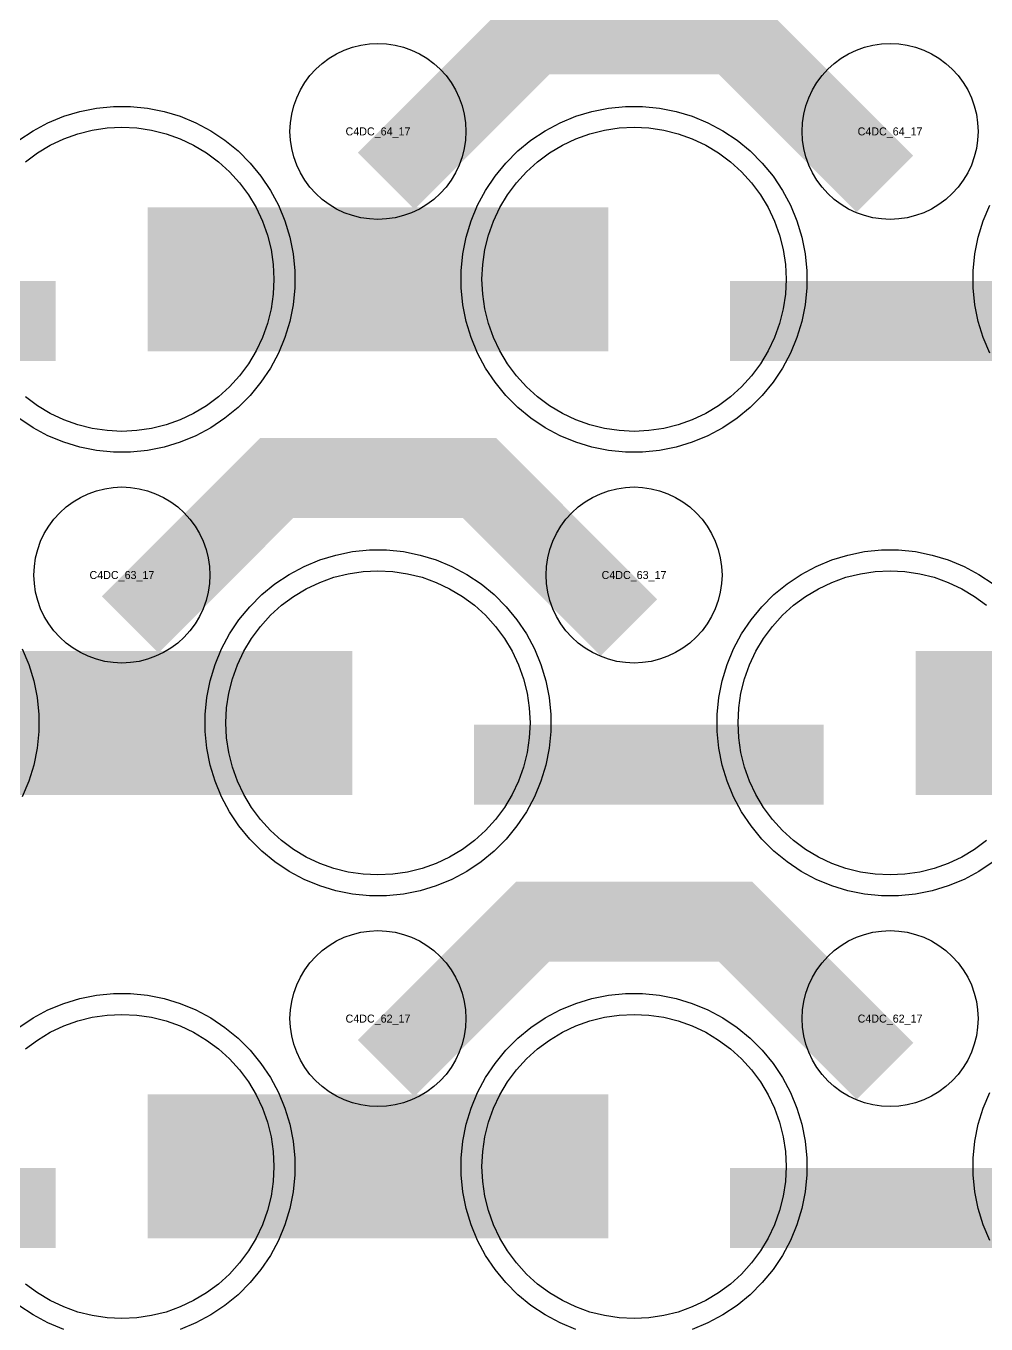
# Model space of a CAD drawing. Extents: x -11880 to 11880, y -14992 to 14992.
# Drawn here: x -6590 to -6290, y -6297.8 to -5892.3 of the extents above; entities that cross this region are included whole.
import ezdxf
from ezdxf.enums import TextEntityAlignment as Align

# ---------------------------------------------------------------- set-up
doc = ezdxf.new("R2010")
doc.units = 0
doc.header["$MEASUREMENT"] = 0
for name, color, linetype in [('GDS_775_DT_237', 138, 'CONTINUOUS'), ('RDL1_FS', 34, 'CONTINUOUS'), ('RDL_BS', 160, 'CONTINUOUS')]:
    doc.layers.add(name, color=color, linetype=linetype)

msp = doc.modelspace()

# ---------------------------------------------------------------- linework, layer by layer
at = {"layer": 'RDL1_FS', "color": 240, "true_color": 0xed1f24}
for points in [[(-6590.14, -5934.741), (-6586.395, -5931.963), (-6582.395, -5929.565), (-6578.181, -5927.573), (-6573.791, -5926.001), (-6569.268, -5924.869), (-6564.657, -5924.185), (-6560, -5923.956), (-6555.343, -5924.185), (-6550.732, -5924.869), (-6546.209, -5926.001), (-6541.819, -5927.573), (-6537.605, -5929.565), (-6533.605, -5931.963), (-6529.86, -5934.741), (-6526.406, -5937.871), (-6523.276, -5941.325), (-6520.498, -5945.07), (-6518.1, -5949.07), (-6516.108, -5953.284), (-6514.536, -5957.674), (-6513.404, -5962.197), (-6512.72, -5966.808), (-6512.491, -5971.465), (-6512.72, -5976.122), (-6513.404, -5980.733), (-6514.536, -5985.256), (-6516.108, -5989.646), (-6518.1, -5993.86), (-6520.498, -5997.86), (-6523.276, -6001.605), (-6526.406, -6005.059), (-6529.86, -6008.189), (-6533.605, -6010.967), (-6537.605, -6013.365), (-6541.819, -6015.357), (-6546.209, -6016.929), (-6550.732, -6018.061), (-6555.343, -6018.745), (-6560, -6018.974), (-6564.657, -6018.745), (-6569.268, -6018.061), (-6573.791, -6016.929), (-6578.181, -6015.357), (-6582.395, -6013.365), (-6586.395, -6010.967), (-6590.14, -6008.189)], [(-6289.86, -6146.754), (-6293.605, -6149.532), (-6297.605, -6151.93), (-6301.819, -6153.922), (-6306.209, -6155.494), (-6310.732, -6156.626), (-6315.343, -6157.31), (-6320, -6157.539), (-6324.657, -6157.31), (-6329.268, -6156.626), (-6333.791, -6155.494), (-6338.181, -6153.922), (-6342.395, -6151.93), (-6346.395, -6149.532), (-6350.14, -6146.754), (-6353.594, -6143.624), (-6356.724, -6140.17), (-6359.502, -6136.425), (-6361.9, -6132.425), (-6363.892, -6128.211), (-6365.464, -6123.821), (-6366.596, -6119.298), (-6367.28, -6114.687), (-6367.509, -6110.03), (-6367.28, -6105.373), (-6366.596, -6100.762), (-6365.464, -6096.239), (-6363.892, -6091.849), (-6361.9, -6087.635), (-6359.502, -6083.635), (-6356.724, -6079.89), (-6353.594, -6076.436), (-6350.14, -6073.306), (-6346.395, -6070.528), (-6342.395, -6068.13), (-6338.181, -6066.138), (-6333.791, -6064.566), (-6329.268, -6063.434), (-6324.657, -6062.75), (-6320, -6062.521), (-6315.343, -6062.75), (-6310.732, -6063.434), (-6306.209, -6064.566), (-6301.819, -6066.138), (-6297.605, -6068.13), (-6293.605, -6070.528), (-6289.86, -6073.306)]]:
    msp.add_lwpolyline(points, dxfattribs=at)
for points in [[(-6400, -6018.974), (-6404.657, -6018.745), (-6409.268, -6018.061), (-6413.791, -6016.929), (-6418.181, -6015.357), (-6422.395, -6013.365), (-6426.395, -6010.967), (-6430.14, -6008.189), (-6433.594, -6005.059), (-6436.724, -6001.605), (-6439.502, -5997.86), (-6441.9, -5993.86), (-6443.892, -5989.646), (-6445.464, -5985.256), (-6446.596, -5980.733), (-6447.28, -5976.122), (-6447.509, -5971.465), (-6447.28, -5966.808), (-6446.596, -5962.197), (-6445.464, -5957.674), (-6443.892, -5953.284), (-6441.9, -5949.07), (-6439.502, -5945.07), (-6436.724, -5941.325), (-6433.594, -5937.871), (-6430.14, -5934.741), (-6426.395, -5931.963), (-6422.395, -5929.565), (-6418.181, -5927.573), (-6413.791, -5926.001), (-6409.268, -5924.869), (-6404.657, -5924.185), (-6400, -5923.956), (-6395.343, -5924.185), (-6390.732, -5924.869), (-6386.209, -5926.001), (-6381.819, -5927.573), (-6377.605, -5929.565), (-6373.605, -5931.963), (-6369.86, -5934.741), (-6366.406, -5937.871), (-6363.276, -5941.325), (-6360.498, -5945.07), (-6358.1, -5949.07), (-6356.108, -5953.284), (-6354.536, -5957.674), (-6353.404, -5962.197), (-6352.72, -5966.808), (-6352.491, -5971.465), (-6352.72, -5976.122), (-6353.404, -5980.733), (-6354.536, -5985.256), (-6356.108, -5989.646), (-6358.1, -5993.86), (-6360.498, -5997.86), (-6363.276, -6001.605), (-6366.406, -6005.059), (-6369.86, -6008.189), (-6373.605, -6010.967), (-6377.605, -6013.365), (-6381.819, -6015.357), (-6386.209, -6016.929), (-6390.732, -6018.061), (-6395.343, -6018.745)], [(-6480, -6157.539), (-6484.657, -6157.31), (-6489.268, -6156.626), (-6493.791, -6155.494), (-6498.181, -6153.922), (-6502.395, -6151.93), (-6506.395, -6149.532), (-6510.14, -6146.754), (-6513.594, -6143.624), (-6516.724, -6140.17), (-6519.502, -6136.425), (-6521.9, -6132.425), (-6523.892, -6128.211), (-6525.464, -6123.821), (-6526.596, -6119.298), (-6527.28, -6114.687), (-6527.509, -6110.03), (-6527.28, -6105.373), (-6526.596, -6100.762), (-6525.464, -6096.239), (-6523.892, -6091.849), (-6521.9, -6087.635), (-6519.502, -6083.635), (-6516.724, -6079.89), (-6513.594, -6076.436), (-6510.14, -6073.306), (-6506.395, -6070.528), (-6502.395, -6068.13), (-6498.181, -6066.138), (-6493.791, -6064.566), (-6489.268, -6063.434), (-6484.657, -6062.75), (-6480, -6062.521), (-6475.343, -6062.75), (-6470.732, -6063.434), (-6466.209, -6064.566), (-6461.819, -6066.138), (-6457.605, -6068.13), (-6453.605, -6070.528), (-6449.86, -6073.306), (-6446.406, -6076.436), (-6443.276, -6079.89), (-6440.498, -6083.635), (-6438.1, -6087.635), (-6436.108, -6091.849), (-6434.536, -6096.239), (-6433.404, -6100.762), (-6432.72, -6105.373), (-6432.491, -6110.03), (-6432.72, -6114.687), (-6433.404, -6119.298), (-6434.536, -6123.821), (-6436.108, -6128.211), (-6438.1, -6132.425), (-6440.498, -6136.425), (-6443.276, -6140.17), (-6446.406, -6143.624), (-6449.86, -6146.754), (-6453.605, -6149.532), (-6457.605, -6151.93), (-6461.819, -6153.922), (-6466.209, -6155.494), (-6470.732, -6156.626), (-6475.343, -6157.31)]]:
    msp.add_lwpolyline(points, close=True, dxfattribs=at)
for points in [[(-6551.998, -5971.465, 45, 45, 0), (-6479.998, -5971.465, 45, 45, 0)], [(-6479.998, -5971.465, 45, 45, 0), (-6407.998, -5971.465, 45, 45, 0)], [(-6631.998, -6110.03, 45, 45, 0), (-6559.998, -6110.03, 45, 45, 0)], [(-6559.998, -6110.03, 45, 45, 0), (-6487.998, -6110.03, 45, 45, 0)], [(-6311.998, -6110.03, 45, 45, 0), (-6239.998, -6110.03, 45, 45, 0)]]:
    msp.add_lwpolyline(points, format="xyseb", dxfattribs=at)
at = {"layer": 'RDL1_FS'}
msp.add_lwpolyline([(-6590.14, -6211.866), (-6586.395, -6209.088), (-6582.395, -6206.69), (-6578.181, -6204.698), (-6573.791, -6203.126), (-6569.268, -6201.994), (-6564.657, -6201.31), (-6560, -6201.081), (-6555.343, -6201.31), (-6550.732, -6201.994), (-6546.209, -6203.126), (-6541.819, -6204.698), (-6537.605, -6206.69), (-6533.605, -6209.088), (-6529.86, -6211.866), (-6526.406, -6214.996), (-6523.276, -6218.45), (-6520.498, -6222.195), (-6518.1, -6226.195), (-6516.108, -6230.409), (-6514.536, -6234.799), (-6513.404, -6239.322), (-6512.72, -6243.933), (-6512.491, -6248.59), (-6512.72, -6253.247), (-6513.404, -6257.858), (-6514.536, -6262.381), (-6516.108, -6266.771), (-6518.1, -6270.985), (-6520.498, -6274.985), (-6523.276, -6278.73), (-6526.406, -6282.184), (-6529.86, -6285.314), (-6533.605, -6288.092), (-6537.605, -6290.49), (-6541.819, -6292.482), (-6546.209, -6294.054), (-6550.732, -6295.186), (-6555.343, -6295.87), (-6560, -6296.099), (-6564.657, -6295.87), (-6569.268, -6295.186), (-6573.791, -6294.054), (-6578.181, -6292.482), (-6582.395, -6290.49), (-6586.395, -6288.092), (-6590.14, -6285.314)], dxfattribs=at)
msp.add_lwpolyline([(-6400, -6296.099), (-6404.657, -6295.87), (-6409.268, -6295.186), (-6413.791, -6294.054), (-6418.181, -6292.482), (-6422.395, -6290.49), (-6426.395, -6288.092), (-6430.14, -6285.314), (-6433.594, -6282.184), (-6436.724, -6278.73), (-6439.502, -6274.985), (-6441.9, -6270.985), (-6443.892, -6266.771), (-6445.464, -6262.381), (-6446.596, -6257.858), (-6447.28, -6253.247), (-6447.509, -6248.59), (-6447.28, -6243.933), (-6446.596, -6239.322), (-6445.464, -6234.799), (-6443.892, -6230.409), (-6441.9, -6226.195), (-6439.502, -6222.195), (-6436.724, -6218.45), (-6433.594, -6214.996), (-6430.14, -6211.866), (-6426.395, -6209.088), (-6422.395, -6206.69), (-6418.181, -6204.698), (-6413.791, -6203.126), (-6409.268, -6201.994), (-6404.657, -6201.31), (-6400, -6201.081), (-6395.343, -6201.31), (-6390.732, -6201.994), (-6386.209, -6203.126), (-6381.819, -6204.698), (-6377.605, -6206.69), (-6373.605, -6209.088), (-6369.86, -6211.866), (-6366.406, -6214.996), (-6363.276, -6218.45), (-6360.498, -6222.195), (-6358.1, -6226.195), (-6356.108, -6230.409), (-6354.536, -6234.799), (-6353.404, -6239.322), (-6352.72, -6243.933), (-6352.491, -6248.59), (-6352.72, -6253.247), (-6353.404, -6257.858), (-6354.536, -6262.381), (-6356.108, -6266.771), (-6358.1, -6270.985), (-6360.498, -6274.985), (-6363.276, -6278.73), (-6366.406, -6282.184), (-6369.86, -6285.314), (-6373.605, -6288.092), (-6377.605, -6290.49), (-6381.819, -6292.482), (-6386.209, -6294.054), (-6390.732, -6295.186), (-6395.343, -6295.87)], close=True, dxfattribs=at)
for points in [[(-6551.998, -6248.59, 45, 45, 0), (-6479.998, -6248.59, 45, 45, 0)], [(-6479.998, -6248.59, 45, 45, 0), (-6407.998, -6248.59, 45, 45, 0)]]:
    msp.add_lwpolyline(points, format="xyseb", dxfattribs=at)
at = {"layer": 'RDL_BS'}
for points in [[(-6477.438, -5940.779, 25, 25, 0), (-6431.623, -5894.964, 25, 25, 0), (-6398.07, -5894.964, 25, 25, 0)], [(-6321.599, -5941.678, 25, 25, 0), (-6368.313, -5894.964, 25, 25, 0), (-6398.071, -5894.964, 25, 25, 0)], [(-6557.438, -6079.344, 25, 25, 0), (-6511.623, -6033.529, 25, 25, 0), (-6478.07, -6033.529, 25, 25, 0)], [(-6401.599, -6080.243, 25, 25, 0), (-6448.313, -6033.529, 25, 25, 0), (-6478.071, -6033.529, 25, 25, 0)], [(-6477.438, -6217.904, 25, 25, 0), (-6431.623, -6172.089, 25, 25, 0), (-6398.07, -6172.089, 25, 25, 0)], [(-6321.599, -6218.803, 25, 25, 0), (-6368.313, -6172.089, 25, 25, 0), (-6398.071, -6172.089, 25, 25, 0)], [(-6689.984, -6261.603, 25, 25, 0), (-6580.719, -6261.603, 25, 25, 0)], [(-6369.984, -6261.603, 25, 25, 0), (-6260.719, -6261.603, 25, 25, 0)]]:
    msp.add_lwpolyline(points, format="xyseb", dxfattribs=at)
for points in [[(-6480, -5952.771), (-6482.693, -5952.639), (-6485.365, -5952.243), (-6487.984, -5951.586), (-6490.519, -5950.679), (-6492.956, -5949.527), (-6495.28, -5948.134), (-6497.443, -5946.531), (-6499.442, -5944.719), (-6501.254, -5942.72), (-6502.857, -5940.557), (-6504.25, -5938.233), (-6505.402, -5935.796), (-6506.309, -5933.261), (-6506.966, -5930.642), (-6507.362, -5927.97), (-6507.494, -5925.277), (-6507.362, -5922.584), (-6506.966, -5919.912), (-6506.309, -5917.293), (-6505.402, -5914.758), (-6504.25, -5912.321), (-6502.857, -5909.997), (-6501.254, -5907.834), (-6499.442, -5905.835), (-6497.443, -5904.023), (-6495.28, -5902.42), (-6492.956, -5901.027), (-6490.519, -5899.875), (-6487.984, -5898.968), (-6485.365, -5898.311), (-6482.693, -5897.915), (-6480, -5897.783), (-6477.307, -5897.915), (-6474.635, -5898.311), (-6472.016, -5898.968), (-6469.481, -5899.875), (-6467.044, -5901.027), (-6464.72, -5902.42), (-6462.557, -5904.023), (-6460.558, -5905.835), (-6458.746, -5907.834), (-6457.143, -5909.997), (-6455.75, -5912.321), (-6454.598, -5914.758), (-6453.691, -5917.293), (-6453.034, -5919.912), (-6452.638, -5922.584), (-6452.506, -5925.277), (-6452.638, -5927.97), (-6453.034, -5930.642), (-6453.691, -5933.261), (-6454.598, -5935.796), (-6455.75, -5938.233), (-6457.143, -5940.557), (-6458.746, -5942.72), (-6460.558, -5944.719), (-6462.557, -5946.531), (-6464.72, -5948.134), (-6467.044, -5949.527), (-6469.481, -5950.679), (-6472.016, -5951.586), (-6474.635, -5952.243), (-6477.307, -5952.639)], [(-6320, -5952.771), (-6322.693, -5952.639), (-6325.365, -5952.243), (-6327.984, -5951.586), (-6330.519, -5950.679), (-6332.956, -5949.527), (-6335.28, -5948.134), (-6337.443, -5946.531), (-6339.442, -5944.719), (-6341.254, -5942.72), (-6342.857, -5940.557), (-6344.25, -5938.233), (-6345.402, -5935.796), (-6346.309, -5933.261), (-6346.966, -5930.642), (-6347.362, -5927.97), (-6347.494, -5925.277), (-6347.362, -5922.584), (-6346.966, -5919.912), (-6346.309, -5917.293), (-6345.402, -5914.758), (-6344.25, -5912.321), (-6342.857, -5909.997), (-6341.254, -5907.834), (-6339.442, -5905.835), (-6337.443, -5904.023), (-6335.28, -5902.42), (-6332.956, -5901.027), (-6330.519, -5899.875), (-6327.984, -5898.968), (-6325.365, -5898.311), (-6322.693, -5897.915), (-6320, -5897.783), (-6317.307, -5897.915), (-6314.635, -5898.311), (-6312.016, -5898.968), (-6309.481, -5899.875), (-6307.044, -5901.027), (-6304.72, -5902.42), (-6302.557, -5904.023), (-6300.558, -5905.835), (-6298.746, -5907.834), (-6297.143, -5909.997), (-6295.75, -5912.321), (-6294.598, -5914.758), (-6293.691, -5917.293), (-6293.034, -5919.912), (-6292.638, -5922.584), (-6292.506, -5925.277), (-6292.638, -5927.97), (-6293.034, -5930.642), (-6293.691, -5933.261), (-6294.598, -5935.796), (-6295.75, -5938.233), (-6297.143, -5940.557), (-6298.746, -5942.72), (-6300.558, -5944.719), (-6302.557, -5946.531), (-6304.72, -5948.134), (-6307.044, -5949.527), (-6309.481, -5950.679), (-6312.016, -5951.586), (-6314.635, -5952.243), (-6317.307, -5952.639)], [(-6560, -6091.336), (-6562.693, -6091.204), (-6565.365, -6090.808), (-6567.984, -6090.151), (-6570.519, -6089.244), (-6572.956, -6088.092), (-6575.28, -6086.699), (-6577.443, -6085.096), (-6579.442, -6083.284), (-6581.254, -6081.285), (-6582.857, -6079.122), (-6584.25, -6076.798), (-6585.402, -6074.361), (-6586.309, -6071.826), (-6586.966, -6069.207), (-6587.362, -6066.535), (-6587.494, -6063.842), (-6587.362, -6061.149), (-6586.966, -6058.477), (-6586.309, -6055.858), (-6585.402, -6053.323), (-6584.25, -6050.886), (-6582.857, -6048.562), (-6581.254, -6046.399), (-6579.442, -6044.4), (-6577.443, -6042.588), (-6575.28, -6040.985), (-6572.956, -6039.592), (-6570.519, -6038.44), (-6567.984, -6037.533), (-6565.365, -6036.876), (-6562.693, -6036.48), (-6560, -6036.348), (-6557.307, -6036.48), (-6554.635, -6036.876), (-6552.016, -6037.533), (-6549.481, -6038.44), (-6547.044, -6039.592), (-6544.72, -6040.985), (-6542.557, -6042.588), (-6540.558, -6044.4), (-6538.746, -6046.399), (-6537.143, -6048.562), (-6535.75, -6050.886), (-6534.598, -6053.323), (-6533.691, -6055.858), (-6533.034, -6058.477), (-6532.638, -6061.149), (-6532.506, -6063.842), (-6532.638, -6066.535), (-6533.034, -6069.207), (-6533.691, -6071.826), (-6534.598, -6074.361), (-6535.75, -6076.798), (-6537.143, -6079.122), (-6538.746, -6081.285), (-6540.558, -6083.284), (-6542.557, -6085.096), (-6544.72, -6086.699), (-6547.044, -6088.092), (-6549.481, -6089.244), (-6552.016, -6090.151), (-6554.635, -6090.808), (-6557.307, -6091.204)], [(-6400, -6091.336), (-6402.693, -6091.204), (-6405.365, -6090.808), (-6407.984, -6090.151), (-6410.519, -6089.244), (-6412.956, -6088.092), (-6415.28, -6086.699), (-6417.443, -6085.096), (-6419.442, -6083.284), (-6421.254, -6081.285), (-6422.857, -6079.122), (-6424.25, -6076.798), (-6425.402, -6074.361), (-6426.309, -6071.826), (-6426.966, -6069.207), (-6427.362, -6066.535), (-6427.494, -6063.842), (-6427.362, -6061.149), (-6426.966, -6058.477), (-6426.309, -6055.858), (-6425.402, -6053.323), (-6424.25, -6050.886), (-6422.857, -6048.562), (-6421.254, -6046.399), (-6419.442, -6044.4), (-6417.443, -6042.588), (-6415.28, -6040.985), (-6412.956, -6039.592), (-6410.519, -6038.44), (-6407.984, -6037.533), (-6405.365, -6036.876), (-6402.693, -6036.48), (-6400, -6036.348), (-6397.307, -6036.48), (-6394.635, -6036.876), (-6392.016, -6037.533), (-6389.481, -6038.44), (-6387.044, -6039.592), (-6384.72, -6040.985), (-6382.557, -6042.588), (-6380.558, -6044.4), (-6378.746, -6046.399), (-6377.143, -6048.562), (-6375.75, -6050.886), (-6374.598, -6053.323), (-6373.691, -6055.858), (-6373.034, -6058.477), (-6372.638, -6061.149), (-6372.506, -6063.842), (-6372.638, -6066.535), (-6373.034, -6069.207), (-6373.691, -6071.826), (-6374.598, -6074.361), (-6375.75, -6076.798), (-6377.143, -6079.122), (-6378.746, -6081.285), (-6380.558, -6083.284), (-6382.557, -6085.096), (-6384.72, -6086.699), (-6387.044, -6088.092), (-6389.481, -6089.244), (-6392.016, -6090.151), (-6394.635, -6090.808), (-6397.307, -6091.204)], [(-6480, -6229.896), (-6482.693, -6229.764), (-6485.365, -6229.368), (-6487.984, -6228.711), (-6490.519, -6227.804), (-6492.956, -6226.652), (-6495.28, -6225.259), (-6497.443, -6223.656), (-6499.442, -6221.844), (-6501.254, -6219.845), (-6502.857, -6217.682), (-6504.25, -6215.358), (-6505.402, -6212.921), (-6506.309, -6210.386), (-6506.966, -6207.767), (-6507.362, -6205.095), (-6507.494, -6202.402), (-6507.362, -6199.709), (-6506.966, -6197.037), (-6506.309, -6194.418), (-6505.402, -6191.883), (-6504.25, -6189.446), (-6502.857, -6187.122), (-6501.254, -6184.959), (-6499.442, -6182.96), (-6497.443, -6181.148), (-6495.28, -6179.545), (-6492.956, -6178.152), (-6490.519, -6177), (-6487.984, -6176.093), (-6485.365, -6175.436), (-6482.693, -6175.04), (-6480, -6174.908), (-6477.307, -6175.04), (-6474.635, -6175.436), (-6472.016, -6176.093), (-6469.481, -6177), (-6467.044, -6178.152), (-6464.72, -6179.545), (-6462.557, -6181.148), (-6460.558, -6182.96), (-6458.746, -6184.959), (-6457.143, -6187.122), (-6455.75, -6189.446), (-6454.598, -6191.883), (-6453.691, -6194.418), (-6453.034, -6197.037), (-6452.638, -6199.709), (-6452.506, -6202.402), (-6452.638, -6205.095), (-6453.034, -6207.767), (-6453.691, -6210.386), (-6454.598, -6212.921), (-6455.75, -6215.358), (-6457.143, -6217.682), (-6458.746, -6219.845), (-6460.558, -6221.844), (-6462.557, -6223.656), (-6464.72, -6225.259), (-6467.044, -6226.652), (-6469.481, -6227.804), (-6472.016, -6228.711), (-6474.635, -6229.368), (-6477.307, -6229.764)], [(-6320, -6229.896), (-6322.693, -6229.764), (-6325.365, -6229.368), (-6327.984, -6228.711), (-6330.519, -6227.804), (-6332.956, -6226.652), (-6335.28, -6225.259), (-6337.443, -6223.656), (-6339.442, -6221.844), (-6341.254, -6219.845), (-6342.857, -6217.682), (-6344.25, -6215.358), (-6345.402, -6212.921), (-6346.309, -6210.386), (-6346.966, -6207.767), (-6347.362, -6205.095), (-6347.494, -6202.402), (-6347.362, -6199.709), (-6346.966, -6197.037), (-6346.309, -6194.418), (-6345.402, -6191.883), (-6344.25, -6189.446), (-6342.857, -6187.122), (-6341.254, -6184.959), (-6339.442, -6182.96), (-6337.443, -6181.148), (-6335.28, -6179.545), (-6332.956, -6178.152), (-6330.519, -6177), (-6327.984, -6176.093), (-6325.365, -6175.436), (-6322.693, -6175.04), (-6320, -6174.908), (-6317.307, -6175.04), (-6314.635, -6175.436), (-6312.016, -6176.093), (-6309.481, -6177), (-6307.044, -6178.152), (-6304.72, -6179.545), (-6302.557, -6181.148), (-6300.558, -6182.96), (-6298.746, -6184.959), (-6297.143, -6187.122), (-6295.75, -6189.446), (-6294.598, -6191.883), (-6293.691, -6194.418), (-6293.034, -6197.037), (-6292.638, -6199.709), (-6292.506, -6202.402), (-6292.638, -6205.095), (-6293.034, -6207.767), (-6293.691, -6210.386), (-6294.598, -6212.921), (-6295.75, -6215.358), (-6297.143, -6217.682), (-6298.746, -6219.845), (-6300.558, -6221.844), (-6302.557, -6223.656), (-6304.72, -6225.259), (-6307.044, -6226.652), (-6309.481, -6227.804), (-6312.016, -6228.711), (-6314.635, -6229.368), (-6317.307, -6229.764)]]:
    msp.add_lwpolyline(points, close=True, dxfattribs=at)
at = {"layer": 'RDL_BS', "color": 240, "true_color": 0xed1f24}
for points in [[(-6592.191, -5928.029), (-6587.777, -5925.082), (-6583.115, -5922.59), (-6578.205, -5920.559), (-6573.165, -5919.028), (-6567.938, -5917.982), (-6562.644, -5917.465), (-6557.356, -5917.465), (-6552.062, -5917.982), (-6546.835, -5919.028), (-6541.795, -5920.559), (-6536.885, -5922.59), (-6532.223, -5925.082), (-6527.809, -5928.029), (-6523.708, -5931.391), (-6519.926, -5935.173), (-6516.564, -5939.274), (-6513.617, -5943.688), (-6511.125, -5948.35), (-6509.094, -5953.26), (-6507.563, -5958.3), (-6506.517, -5963.527), (-6506, -5968.821), (-6506, -5974.109), (-6506.517, -5979.403), (-6507.563, -5984.63), (-6509.094, -5989.67), (-6511.125, -5994.58), (-6513.617, -5999.242), (-6516.564, -6003.656), (-6519.926, -6007.757), (-6523.708, -6011.539), (-6527.809, -6014.901), (-6532.223, -6017.848), (-6536.885, -6020.34), (-6541.795, -6022.371), (-6546.835, -6023.902), (-6552.062, -6024.948), (-6557.356, -6025.465), (-6562.644, -6025.465), (-6567.938, -6024.948), (-6573.165, -6023.902), (-6578.205, -6022.371), (-6583.115, -6020.34), (-6587.777, -6017.848), (-6592.191, -6014.901)], [(-6288.875, -5994.58), (-6290.906, -5989.67), (-6292.437, -5984.63), (-6293.483, -5979.403), (-6294, -5974.109), (-6294, -5968.821), (-6293.483, -5963.527), (-6292.437, -5958.3), (-6290.906, -5953.26), (-6288.875, -5948.35)], [(-6287.809, -6153.466), (-6292.223, -6156.413), (-6296.885, -6158.905), (-6301.795, -6160.936), (-6306.835, -6162.467), (-6312.062, -6163.513), (-6317.356, -6164.03), (-6322.644, -6164.03), (-6327.938, -6163.513), (-6333.165, -6162.467), (-6338.205, -6160.936), (-6343.115, -6158.905), (-6347.777, -6156.413), (-6352.191, -6153.466), (-6356.292, -6150.104), (-6360.074, -6146.322), (-6363.436, -6142.221), (-6366.383, -6137.807), (-6368.875, -6133.145), (-6370.906, -6128.235), (-6372.437, -6123.195), (-6373.483, -6117.968), (-6374, -6112.674), (-6374, -6107.386), (-6373.483, -6102.092), (-6372.437, -6096.865), (-6370.906, -6091.825), (-6368.875, -6086.915), (-6366.383, -6082.253), (-6363.436, -6077.839), (-6360.074, -6073.738), (-6356.292, -6069.956), (-6352.191, -6066.594), (-6347.777, -6063.647), (-6343.115, -6061.155), (-6338.205, -6059.124), (-6333.165, -6057.593), (-6327.938, -6056.547), (-6322.644, -6056.03), (-6317.356, -6056.03), (-6312.062, -6056.547), (-6306.835, -6057.593), (-6301.795, -6059.124), (-6296.885, -6061.155), (-6292.223, -6063.647), (-6287.809, -6066.594)], [(-6591.125, -6086.915), (-6589.094, -6091.825), (-6587.563, -6096.865), (-6586.517, -6102.092), (-6586, -6107.386), (-6586, -6112.674), (-6586.517, -6117.968), (-6587.563, -6123.195), (-6589.094, -6128.235), (-6591.125, -6133.145)]]:
    msp.add_lwpolyline(points, dxfattribs=at)
for points in [[(-6402.644, -6025.465), (-6407.938, -6024.948), (-6413.165, -6023.902), (-6418.205, -6022.371), (-6423.115, -6020.34), (-6427.777, -6017.848), (-6432.191, -6014.901), (-6436.292, -6011.539), (-6440.074, -6007.757), (-6443.436, -6003.656), (-6446.383, -5999.242), (-6448.875, -5994.58), (-6450.906, -5989.67), (-6452.437, -5984.63), (-6453.483, -5979.403), (-6454, -5974.109), (-6454, -5968.821), (-6453.483, -5963.527), (-6452.437, -5958.3), (-6450.906, -5953.26), (-6448.875, -5948.35), (-6446.383, -5943.688), (-6443.436, -5939.274), (-6440.074, -5935.173), (-6436.292, -5931.391), (-6432.191, -5928.029), (-6427.777, -5925.082), (-6423.115, -5922.59), (-6418.205, -5920.559), (-6413.165, -5919.028), (-6407.938, -5917.982), (-6402.644, -5917.465), (-6397.356, -5917.465), (-6392.062, -5917.982), (-6386.835, -5919.028), (-6381.795, -5920.559), (-6376.885, -5922.59), (-6372.223, -5925.082), (-6367.809, -5928.029), (-6363.708, -5931.391), (-6359.926, -5935.173), (-6356.564, -5939.274), (-6353.617, -5943.688), (-6351.125, -5948.35), (-6349.094, -5953.26), (-6347.563, -5958.3), (-6346.517, -5963.527), (-6346, -5968.821), (-6346, -5974.109), (-6346.517, -5979.403), (-6347.563, -5984.63), (-6349.094, -5989.67), (-6351.125, -5994.58), (-6353.617, -5999.242), (-6356.564, -6003.656), (-6359.926, -6007.757), (-6363.708, -6011.539), (-6367.809, -6014.901), (-6372.223, -6017.848), (-6376.885, -6020.34), (-6381.795, -6022.371), (-6386.835, -6023.902), (-6392.062, -6024.948), (-6397.356, -6025.465)], [(-6482.644, -6164.03), (-6487.938, -6163.513), (-6493.165, -6162.467), (-6498.205, -6160.936), (-6503.115, -6158.905), (-6507.777, -6156.413), (-6512.191, -6153.466), (-6516.292, -6150.104), (-6520.074, -6146.322), (-6523.436, -6142.221), (-6526.383, -6137.807), (-6528.875, -6133.145), (-6530.906, -6128.235), (-6532.437, -6123.195), (-6533.483, -6117.968), (-6534, -6112.674), (-6534, -6107.386), (-6533.483, -6102.092), (-6532.437, -6096.865), (-6530.906, -6091.825), (-6528.875, -6086.915), (-6526.383, -6082.253), (-6523.436, -6077.839), (-6520.074, -6073.738), (-6516.292, -6069.956), (-6512.191, -6066.594), (-6507.777, -6063.647), (-6503.115, -6061.155), (-6498.205, -6059.124), (-6493.165, -6057.593), (-6487.938, -6056.547), (-6482.644, -6056.03), (-6477.356, -6056.03), (-6472.062, -6056.547), (-6466.835, -6057.593), (-6461.795, -6059.124), (-6456.885, -6061.155), (-6452.223, -6063.647), (-6447.809, -6066.594), (-6443.708, -6069.956), (-6439.926, -6073.738), (-6436.564, -6077.839), (-6433.617, -6082.253), (-6431.125, -6086.915), (-6429.094, -6091.825), (-6427.563, -6096.865), (-6426.517, -6102.092), (-6426, -6107.386), (-6426, -6112.674), (-6426.517, -6117.968), (-6427.563, -6123.195), (-6429.094, -6128.235), (-6431.125, -6133.145), (-6433.617, -6137.807), (-6436.564, -6142.221), (-6439.926, -6146.322), (-6443.708, -6150.104), (-6447.809, -6153.466), (-6452.223, -6156.413), (-6456.885, -6158.905), (-6461.795, -6160.936), (-6466.835, -6162.467), (-6472.062, -6163.513), (-6477.356, -6164.03)]]:
    msp.add_lwpolyline(points, close=True, dxfattribs=at)
for points in [[(-6689.984, -5984.478, 25, 25, 0), (-6580.719, -5984.478, 25, 25, 0)], [(-6369.984, -5984.478, 25, 25, 0), (-6260.719, -5984.478, 25, 25, 0)], [(-6449.984, -6123.043, 25, 25, 0), (-6340.719, -6123.043, 25, 25, 0)]]:
    msp.add_lwpolyline(points, format="xyseb", dxfattribs=at)
at = {"layer": 'RDL_BS'}
for points in [[(-6592.191, -6205.154), (-6587.777, -6202.207), (-6583.115, -6199.715), (-6578.205, -6197.684), (-6573.165, -6196.153), (-6567.938, -6195.107), (-6562.644, -6194.59), (-6557.356, -6194.59), (-6552.062, -6195.107), (-6546.835, -6196.153), (-6541.795, -6197.684), (-6536.885, -6199.715), (-6532.223, -6202.207), (-6527.809, -6205.154), (-6523.708, -6208.516), (-6519.926, -6212.298), (-6516.564, -6216.399), (-6513.617, -6220.813), (-6511.125, -6225.475), (-6509.094, -6230.385), (-6507.563, -6235.425), (-6506.517, -6240.652), (-6506, -6245.946), (-6506, -6251.234), (-6506.517, -6256.528), (-6507.563, -6261.755), (-6509.094, -6266.795), (-6511.125, -6271.705), (-6513.617, -6276.367), (-6516.564, -6280.781), (-6519.926, -6284.882), (-6523.708, -6288.664), (-6527.809, -6292.026), (-6532.223, -6294.973), (-6536.885, -6297.465), (-6541.795, -6299.496)], [(-6418.205, -6299.496), (-6423.115, -6297.465), (-6427.777, -6294.973), (-6432.191, -6292.026), (-6436.292, -6288.664), (-6440.074, -6284.882), (-6443.436, -6280.781), (-6446.383, -6276.367), (-6448.875, -6271.705), (-6450.906, -6266.795), (-6452.437, -6261.755), (-6453.483, -6256.528), (-6454, -6251.234), (-6454, -6245.946), (-6453.483, -6240.652), (-6452.437, -6235.425), (-6450.906, -6230.385), (-6448.875, -6225.475), (-6446.383, -6220.813), (-6443.436, -6216.399), (-6440.074, -6212.298), (-6436.292, -6208.516), (-6432.191, -6205.154), (-6427.777, -6202.207), (-6423.115, -6199.715), (-6418.205, -6197.684), (-6413.165, -6196.153), (-6407.938, -6195.107), (-6402.644, -6194.59), (-6397.356, -6194.59), (-6392.062, -6195.107), (-6386.835, -6196.153), (-6381.795, -6197.684), (-6376.885, -6199.715), (-6372.223, -6202.207), (-6367.809, -6205.154), (-6363.708, -6208.516), (-6359.926, -6212.298), (-6356.564, -6216.399), (-6353.617, -6220.813), (-6351.125, -6225.475), (-6349.094, -6230.385), (-6347.563, -6235.425), (-6346.517, -6240.652), (-6346, -6245.946), (-6346, -6251.234), (-6346.517, -6256.528), (-6347.563, -6261.755), (-6349.094, -6266.795), (-6351.125, -6271.705), (-6353.617, -6276.367), (-6356.564, -6280.781), (-6359.926, -6284.882), (-6363.708, -6288.664), (-6367.809, -6292.026), (-6372.223, -6294.973), (-6376.885, -6297.465), (-6381.795, -6299.496)], [(-6288.875, -6271.705), (-6290.906, -6266.795), (-6292.437, -6261.755), (-6293.483, -6256.528), (-6294, -6251.234), (-6294, -6245.946), (-6293.483, -6240.652), (-6292.437, -6235.425), (-6290.906, -6230.385), (-6288.875, -6225.475)], [(-6578.205, -6299.496), (-6583.115, -6297.465), (-6587.777, -6294.973), (-6592.191, -6292.026)]]:
    msp.add_lwpolyline(points, dxfattribs=at)

# ---------------------------------------------------------------- texts
at = {"layer": 'GDS_775_DT_237'}
for s, p in [('C4DC_64_17', (-6480, -5925.277)), ('C4DC_64_17', (-6480, -5925.277)), ('C4DC_64_17', (-6320, -5925.277)), ('C4DC_64_17', (-6320, -5925.277)), ('C4DC_63_17', (-6560, -6063.842)), ('C4DC_63_17', (-6560, -6063.842)), ('C4DC_63_17', (-6400, -6063.842)), ('C4DC_63_17', (-6400, -6063.842)), ('C4DC_62_17', (-6480, -6202.402)), ('C4DC_62_17', (-6480, -6202.402)), ('C4DC_62_17', (-6320, -6202.402)), ('C4DC_62_17', (-6320, -6202.402))]:
    msp.add_text(s, height=2.5, dxfattribs=at).set_placement(p, align=Align.MIDDLE_CENTER)

doc.saveas('drawing.dxf')
